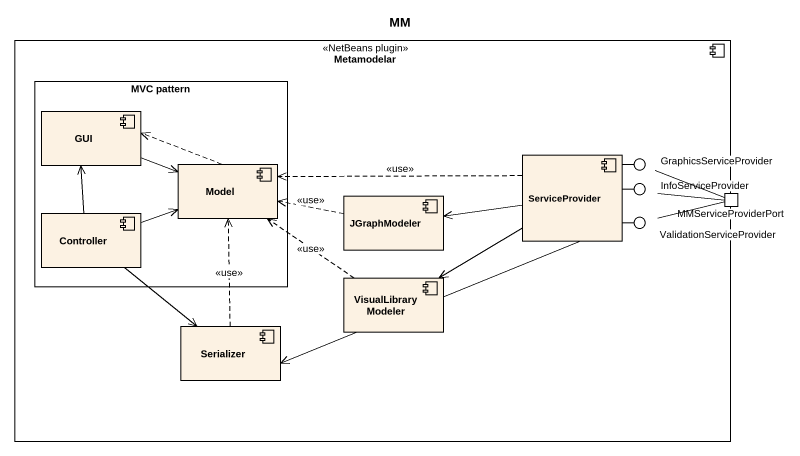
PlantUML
@startuml
title MM
component Metamodelar <<NetBeans plugin>> {
  rectangle "MVC pattern" as MVC_pattern {
    component GUI
    component Model
    component Controller
  }
  component ServiceProvider
  component JGraphModeler
  port MMServiceProviderPort
  component VisualLibraryModeler
  component Serializer
}
() GraphicsServiceProvider
() InfoServiceProvider
() ValidationServiceProvider
ServiceProvider -right- GraphicsServiceProvider
ServiceProvider -right- InfoServiceProvider
ServiceProvider -right- ValidationServiceProvider
GUI -right-> Model
Model .left.> GUI
ServiceProvider .left.> Model : <<use>>
ServiceProvider -left-> Serializer
GraphicsServiceProvider -right- MMServiceProviderPort
JGraphModeler .left.> Model : <<use>>
JGraphModeler <-right- ServiceProvider
InfoServiceProvider -right- MMServiceProviderPort
Controller -up-> GUI
Controller -right-> Model
Controller --> Serializer
ValidationServiceProvider -right- MMServiceProviderPort
VisualLibraryModeler .up.> Model : <<use>>
VisualLibraryModeler <-right- ServiceProvider
Serializer .up.> Model : <<use>>
@enduml
